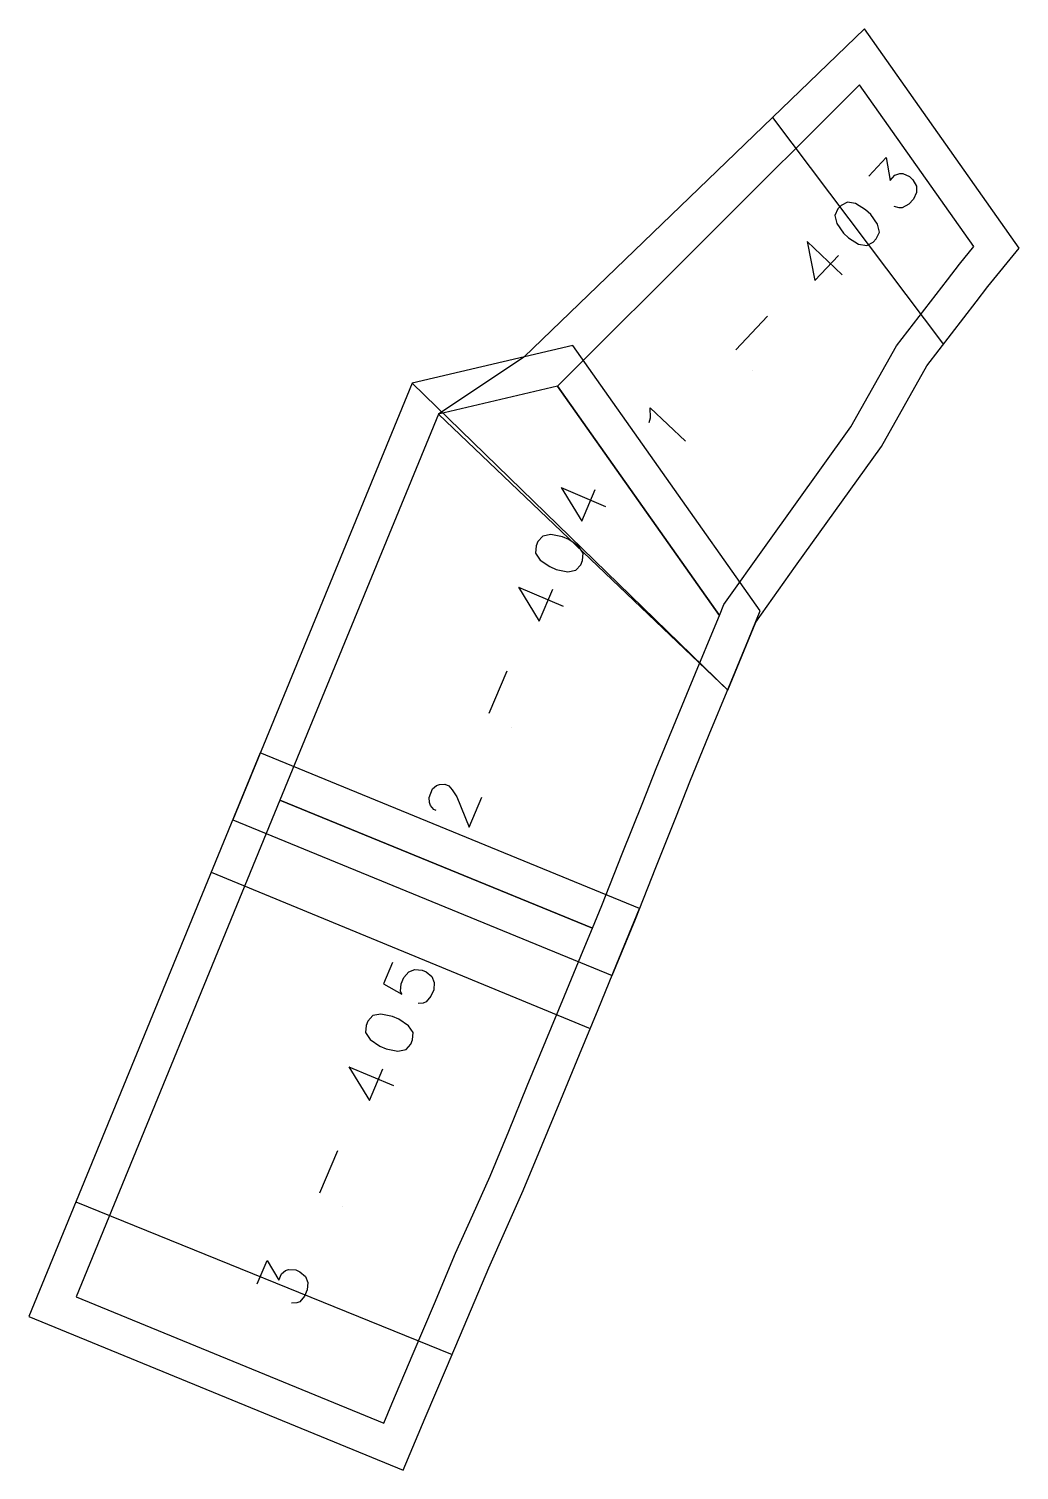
# Model space of a CAD drawing. Extents: x 478046 to 478320, y 6771796 to 6772195.
import ezdxf

# ---------------------------------------------------------------- set-up
doc = ezdxf.new("R2010")
doc.units = 0

msp = doc.modelspace()

# ---------------------------------------------------------------- linework, layer by layer
at = {"layer": 'DISP', "color": 30}
for p, q in [((478252.097, 6772170.038, 900), (478299.391, 6772107.299, 900)), ((478152.428, 6772096.541, 900), (478239.77, 6772011.646, 900)), ((478096.906, 6771961.328, 900), (478201.707, 6771918.125, 900)), ((478059.453, 6771870.117, 900), (478163.5, 6771827.928, 900))]:
    msp.add_line(p, q, dxfattribs=at)
at = {"layer": 'DISP', "color": 4}
for p, q in [((478261.667, 6772135.71, 900), (478271.419, 6772126.521, 900)), ((478242.001, 6772105.826, 900), (478250.752, 6772115.113, 900)), ((478246.459, 6772100.053, 900), (478246.47, 6772100.043, 900)), ((478193.638, 6772067.745, 900), (478205.966, 6772062.496, 900)), ((478181.886, 6772040.143, 900), (478194.215, 6772034.894, 900)), ((478173.77, 6772005.301, 900), (478178.769, 6772017.041, 900)), ((478179.949, 6772001.426, 900), (478179.963, 6772001.42, 900)), ((478134.918, 6771907.497, 900), (478147.266, 6771902.294, 900)), ((478126.932, 6771872.625, 900), (478131.887, 6771884.384, 900)), ((478133.125, 6771868.773, 900), (478133.139, 6771868.767, 900))]:
    msp.add_line(p, q, dxfattribs=at)
at = {"layer": 'DISP', "color": 2}
for points in [[(478183.388, 6772103.802, 900), (478159.723, 6772087.98, 900), (478239.77, 6772011.646, 900), (478247.494, 6772030.512, 900), (478258.522, 6772045.915, 900), (478282.266, 6772079.075, 900), (478282.266, 6772079.075, 900), (478282.266, 6772079.075, 900), (478282.266, 6772079.075, 900), (478282.266, 6772079.075, 900), (478294.795, 6772101.342, 900), (478308.491, 6772119.094, 900), (478311.706, 6772123.294, 900), (478320.344, 6772133.921, 900), (478277.532, 6772194.559, 900)], [(478214.192, 6771948.366, 900), (478214.192, 6771948.366, 900), (478219.878, 6771962.669, 900), (478225.542, 6771976.916, 900), (478229.249, 6771986.277, 900), (478234.651, 6771999.365, 900), (478240.082, 6772012.52, 900), (478245.519, 6772025.689, 900), (478248.756, 6772033.596, 900), (478196.944, 6772106.982, 900), (478152.428, 6772096.541, 900), (478102.862, 6771975.832, 900), (478102.862, 6771975.832, 900), (478207.75, 6771932.763, 900), (478207.75, 6771932.763, 900)], [(478156.098, 6771810.424, 900), (478161.962, 6771824.292, 900), (478167.827, 6771838.16, 900), (478173.652, 6771851.935, 900), (478178.38, 6771862.512, 900), (478183.207, 6771873.313, 900), (478188.412, 6771885.923, 900), (478193.563, 6771898.399, 900), (478198.714, 6771910.876, 900), (478203.865, 6771923.352, 900), (478209.016, 6771935.829, 900), (478215.383, 6771951.249, 900), (478110.459, 6771994.333, 900), (478046.455, 6771838.462, 900), (478046.455, 6771838.462, 900), (478149.979, 6771795.953, 900), (478149.979, 6771795.953, 900)]]:
    msp.add_polyline3d(points, close=True, dxfattribs=at)
at = {"layer": 'DISP', "color": 4}
for points in [[(478276.204, 6772179.102, 900), (478192.663, 6772095.706, 900), (478192.663, 6772095.706, 900), (478237.423, 6772032.308, 900), (478238.682, 6772035.383, 900), (478250.391, 6772051.737, 900), (478273.818, 6772084.454, 900), (478273.818, 6772084.454, 900), (478273.818, 6772084.454, 900), (478273.818, 6772084.454, 900), (478273.818, 6772084.454, 900), (478286.435, 6772106.877, 900), (478300.562, 6772125.187, 900), (478303.854, 6772129.488, 900), (478307.802, 6772134.346, 900)], [(478270.203, 6772144.769, 900), (478269.354, 6772142.939, 900), (478269.872, 6772140.697, 900), (478271.757, 6772138.046, 900), (478273.15, 6772136.733, 900), (478275.909, 6772135.009, 900), (478278.179, 6772134.624, 900), (478279.955, 6772135.58, 900), (478280.831, 6772136.509, 900), (478281.679, 6772138.339, 900), (478281.16, 6772140.582, 900), (478279.276, 6772143.234, 900), (478277.883, 6772144.547, 900), (478275.123, 6772146.271, 900), (478272.855, 6772146.654, 900), (478271.078, 6772145.698, 900)], [(478202.316, 6771945.805, 900), (478204.924, 6771952.121, 900), (478204.924, 6771952.121, 900), (478210.585, 6771966.363, 900), (478216.247, 6771980.604, 900), (478219.978, 6771990.026, 900), (478225.408, 6772003.181, 900), (478230.839, 6772016.336, 900), (478236.27, 6772029.491, 900), (478237.423, 6772032.308, 900), (478192.663, 6772095.706, 900), (478159.723, 6772087.98, 900), (478115.911, 6771981.284, 900), (478115.911, 6771981.284, 900), (478202.316, 6771945.805, 900)], [(478186.762, 6772051.595, 900), (478186.599, 6772049.584, 900), (478187.86, 6772047.66, 900), (478190.545, 6772045.823, 900), (478192.306, 6772045.074, 900), (478195.492, 6772044.41, 900), (478197.754, 6772044.835, 900), (478199.09, 6772046.346, 900), (478199.59, 6772047.52, 900), (478199.754, 6772049.531, 900), (478198.491, 6772051.456, 900), (478195.805, 6772053.292, 900), (478194.044, 6772054.042, 900), (478190.859, 6772054.705, 900), (478188.598, 6772054.281, 900), (478187.262, 6772052.769, 900)], [(478144.623, 6771808.963, 900), (478146.888, 6771814.319, 900), (478152.752, 6771828.187, 900), (478158.617, 6771842.055, 900), (478164.481, 6771855.923, 900), (478169.25, 6771866.593, 900), (478174.019, 6771877.262, 900), (478179.169, 6771889.739, 900), (478184.32, 6771902.215, 900), (478189.471, 6771914.692, 900), (478194.622, 6771927.168, 900), (478199.773, 6771939.645, 900), (478202.316, 6771945.805, 900), (478115.911, 6771981.284, 900), (478059.504, 6771843.915, 900), (478059.504, 6771843.915, 900), (478144.623, 6771808.963, 900)], [(478139.751, 6771918.967, 900), (478139.595, 6771916.956, 900), (478140.863, 6771915.036, 900), (478143.556, 6771913.21, 900), (478145.32, 6771912.467, 900), (478148.508, 6771911.815, 900), (478150.768, 6771912.248, 900), (478152.099, 6771913.764, 900), (478152.595, 6771914.94, 900), (478152.75, 6771916.952, 900), (478151.481, 6771918.872, 900), (478148.788, 6771920.698, 900), (478147.025, 6771921.441, 900), (478143.837, 6771922.093, 900), (478141.577, 6771921.66, 900), (478140.247, 6771920.143, 900)]]:
    msp.add_polyline3d(points, close=True, dxfattribs=at)
for points in [[(478278.74, 6772153.829, 900), (478283.553, 6772158.938, 900), (478284.643, 6772152.651, 900), (478285.956, 6772154.044, 900), (478287.295, 6772154.536, 900), (478288.197, 6772154.562, 900), (478290.027, 6772153.713, 900), (478290.956, 6772152.837, 900), (478291.912, 6772151.061, 900), (478291.966, 6772149.256, 900), (478291.117, 6772147.426, 900), (478289.805, 6772146.033, 900), (478288.028, 6772145.077, 900), (478287.125, 6772145.051, 900), (478285.759, 6772145.462, 900)], [(478261.667, 6772135.71, 900), (478263.792, 6772124.94, 900), (478270.356, 6772131.907, 900)], [(478218.001, 6772085.648, 900), (478218.412, 6772087.014, 900), (478218.332, 6772089.72, 900), (478228.084, 6772080.531, 900)], [(478193.638, 6772067.745, 900), (478199.357, 6772058.375, 900), (478203.106, 6772067.181, 900)], [(478181.886, 6772040.143, 900), (478187.605, 6772030.772, 900), (478191.354, 6772039.579, 900)], [(478159.068, 6771978.403, 900), (478158.48, 6771978.654, 900), (478157.557, 6771979.741, 900), (478157.219, 6771980.578, 900), (478157.133, 6771982.002, 900), (478158.133, 6771984.351, 900), (478159.219, 6771985.274, 900), (478160.057, 6771985.612, 900), (478161.48, 6771985.699, 900), (478162.654, 6771985.199, 900), (478163.579, 6771984.113, 900), (478164.84, 6771982.188, 900), (478168.211, 6771973.818, 900), (478171.711, 6771982.036, 900)], [(478147.063, 6771936.319, 900), (478144.585, 6771930.439, 900), (478149.628, 6771927.62, 900), (478149.289, 6771928.457, 900), (478149.444, 6771930.468, 900), (478150.188, 6771932.232, 900), (478151.518, 6771933.748, 900), (478153.19, 6771934.429, 900), (478155.202, 6771934.273, 900), (478156.378, 6771933.777, 900), (478157.894, 6771932.447, 900), (478158.575, 6771930.775, 900), (478158.419, 6771928.763, 900), (478157.676, 6771927, 900), (478156.345, 6771925.483, 900), (478155.508, 6771925.143, 900), (478154.085, 6771925.051, 900)], [(478134.918, 6771907.497, 900), (478140.672, 6771898.148, 900), (478144.388, 6771906.968, 900)], [(478109.638, 6771847.501, 900), (478112.363, 6771853.969, 900), (478115.58, 6771848.459, 900), (478116.324, 6771850.223, 900), (478117.407, 6771851.152, 900), (478118.243, 6771851.491, 900), (478120.255, 6771851.335, 900), (478121.431, 6771850.84, 900), (478122.947, 6771849.509, 900), (478123.628, 6771847.837, 900), (478123.472, 6771845.825, 900), (478122.729, 6771844.062, 900), (478121.398, 6771842.545, 900), (478120.561, 6771842.205, 900), (478119.137, 6771842.113, 900)]]:
    msp.add_polyline3d(points, dxfattribs=at)

doc.saveas('drawing.dxf')
